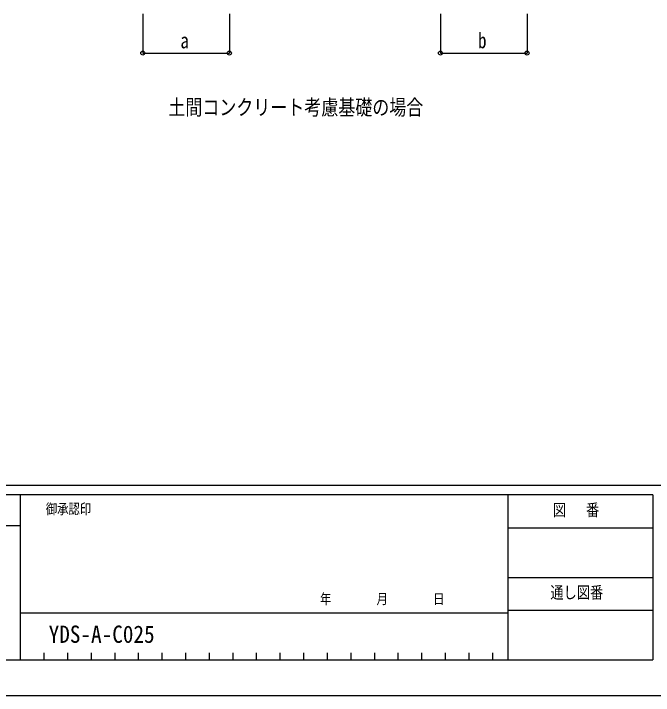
# Model space of a CAD drawing. Units: millimetres, scale not verified. Extents: x -12615 to 12615, y -8910 to 8910.
# Drawn here: x 6513 to 10578, y -8910 to -4576 of the extents above; entities that cross this region are included whole.
import ezdxf
from ezdxf.enums import TextEntityAlignment as Align

# ---------------------------------------------------------------- set-up
doc = ezdxf.new("R2010")
doc.units = ezdxf.units.MM
doc.header["$LTSCALE"] = 30
for name, color, linetype in [('0-2_USER1', 3, 'Continuous'), ('0-6_YKK_D', 6, 'Continuous'), ('0-7_YKK_ZWAK', 7, 'Continuous')]:
    doc.layers.add(name, color=color, linetype=linetype)
doc.styles.add('ＭＳ ゴシック', font='')
doc.styles.get('ＭＳ ゴシック').set_extended_font_data('MS Gothic')

msp = doc.modelspace()

# ---------------------------------------------------------------- linework, layer by layer
at = {"layer": '0-6_YKK_D'}
for p, q in [((7333.54, -4576.88), (7333.54, -4827.88)), ((7883.54, -4576.88), (7883.54, -4827.88)), ((9225.11, -4576.88), (9225.11, -4827.88)), ((9775.11, -4576.88), (9775.11, -4827.88)), ((7333.54, -4826.88), (7883.54, -4826.88)), ((9225.11, -4826.88), (9775.11, -4826.88))]:
    msp.add_line(p, q, dxfattribs=at)
for centre in [(7333.54, -4826.88), (7883.54, -4826.88), (9225.11, -4826.88), (9775.11, -4826.88)]:
    msp.add_circle(centre, 12.75, dxfattribs=at)
at = {"layer": '0-7_YKK_ZWAK'}
for p, q in [((11685.06, -7575), (-11714.94, -7575)), ((6555.06, -7635), (5955.06, -7635)), ((9652.56, -7635), (6555.06, -7635)), ((6555.06, -7635), (6555.06, -8685)), ((9652.56, -7635), (9652.56, -8685)), ((10575.06, -7635), (9652.56, -7635)), ((10575.06, -7635), (10575.06, -8685)), ((5955.06, -7830), (6555.06, -7830)), ((9652.56, -7845), (10575.06, -7845)), ((9652.56, -8160), (10575.06, -8160)), ((6555.06, -8385), (9652.56, -8385)), ((10575.06, -8370), (9652.56, -8370)), ((6705.06, -8640), (6705.06, -8685)), ((6855.06, -8640), (6855.06, -8685)), ((7005.06, -8640), (7005.06, -8685)), ((7155.06, -8640), (7155.06, -8685)), ((7305.06, -8640), (7305.06, -8685)), ((7455.06, -8640), (7455.06, -8685)), ((7605.06, -8640), (7605.06, -8685)), ((7755.06, -8640), (7755.06, -8685)), ((7905.06, -8640), (7905.06, -8685)), ((8055.06, -8640), (8055.06, -8685)), ((8205.06, -8640), (8205.06, -8685)), ((8355.06, -8640), (8355.06, -8685)), ((8505.06, -8640), (8505.06, -8685)), ((8655.06, -8640), (8655.06, -8685)), ((8805.06, -8640), (8805.06, -8685)), ((8955.06, -8640), (8955.06, -8685)), ((9105.06, -8640), (9105.06, -8685)), ((9255.06, -8640), (9255.06, -8685)), ((9405.06, -8640), (9405.06, -8685)), ((9555.06, -8640), (9555.06, -8685)), ((5955.06, -8685), (6555.06, -8685)), ((6555.06, -8685), (9652.56, -8685)), ((9652.56, -8685), (10575.06, -8685))]:
    msp.add_line(p, q, dxfattribs=at)
msp.add_lwpolyline([(-12615, -8910), (12615, -8910), (12615, 8910), (-12615, 8910)], close=True, dxfattribs=at)

# ---------------------------------------------------------------- texts
at = {"layer": '0-2_USER1', "style": 'ＭＳ ゴシック'}
for s, height, width, p in [('土間コンクリート考慮基礎の場合', 98.97, 0.8, (7496.02, -5250.6)), ('YDS-A-C025', 110, 0.9, (6735.32, -8609.11))]:
    msp.add_text(s, height=height, dxfattribs=dict(at, width=width)).set_placement(p, align=Align.BOTTOM_LEFT)
at = {"layer": '0-6_YKK_D', "style": 'ＭＳ ゴシック', "width": 0.8}
for s, p in [('a', (7572.54, -4825.88)), ('b', (9464.11, -4825.88))]:
    msp.add_text(s, height=98.97, dxfattribs=at).set_placement(p, align=Align.BOTTOM_LEFT)
at = {"layer": '0-7_YKK_ZWAK', "style": 'ＭＳ ゴシック', "width": 0.8}
for s, height, p in [('御承認印', 65.98, (6717.41, -7777.5)), ('図\u3000 番', 76.98, (9940.21, -7792.5)), ('通し図番', 76.98, (9923.41, -8317.5)), ('年        月        日', 65.98, (8459.72, -8349.64))]:
    msp.add_text(s, height=height, dxfattribs=at).set_placement(p, align=Align.BOTTOM_LEFT)

doc.saveas('drawing.dxf')
